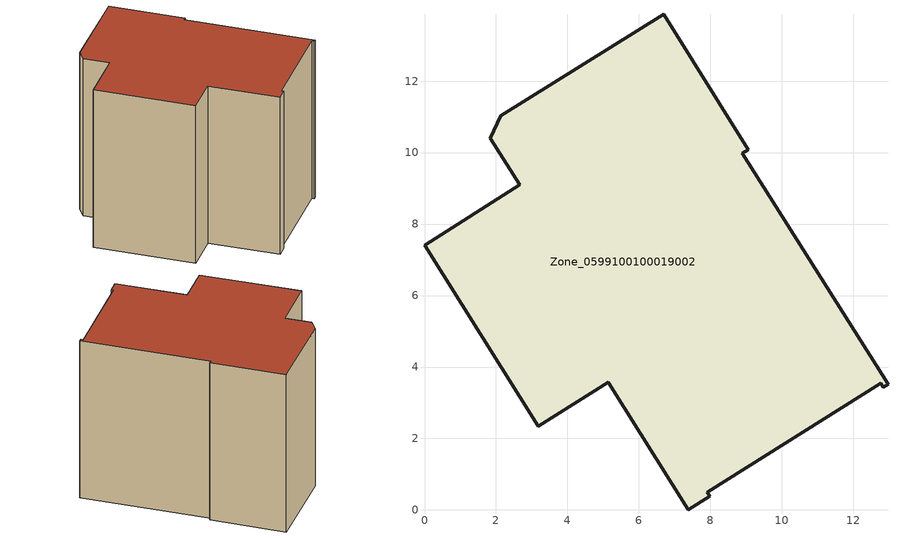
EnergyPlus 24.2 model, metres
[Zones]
Zone_0599100100019002
 floor ground (C_G): 8.89,9.98 12.97,3.51 12.84,3.43 12.77,3.55 7.91,0.5 7.98,0.38 7.38,0 5.14,3.57 3.19,2.34 0,7.4 2.66,9.1 1.83,10.4 2.14,11.03 6.69,13.88 9.06,10.08 z0
 wall outside (C_F): 9.06,10.08 6.69,13.88 2.14,11.03 1.83,10.4 2.66,9.1 0,7.4 3.19,2.34 5.14,3.57 7.38,0 7.98,0.38 7.91,0.5 12.77,3.55 12.84,3.43 12.97,3.51 8.89,9.98 9.06,10.08 z0:10.14
 roof outside (C_R): 12.97,3.51 8.89,9.98 9.06,10.08 6.69,13.88 2.14,11.03 1.83,10.4 2.66,9.1 0,7.4 3.19,2.34 5.14,3.57 7.38,0 7.98,0.38 7.91,0.5 12.77,3.55 12.84,3.43 z10.14
[BUILDING]
Pand.0599100100019002: North Axis=0; Terrain=City; Loads Convergence Tolerance Value=0.04; Temperature Convergence Tolerance Value=0.4; Solar Distribution=FullExterior; Maximum Number of Warmup Days=25; Minimum Number of Warmup Days=1
[Site:Location]
Rotterdam.The.Hague.AP_ZH_NLD Design_Conditions: Latitude=51.96; Longitude=4.45; Time Zone=1; Elevation=-4.5
[SITE:GROUNDTEMPERATURE:BUILDINGSURFACE]
18, 18, 18, 18, 18, 18, 18, 18, 18, 18, 18, 18
[MATERIAL] Thermal Absorptance=0.9; Solar Absorptance=0.7; Visible Absorptance=0.7
Name | Roughness | Thickness | Conductivity | Density | Specific Heat
G.TC.2015-2018 | MediumSmooth | 0.15 | 0.0428571 | 540 | 1210
F.TC.2015-2018 | Rough | 0.3 | 0.0666667 | 1920 | 840
R.TC.2015-2018 | MediumRough | 0.2 | 0.0333333 | 1500 | 1000
[CONSTRUCTION]
C_G: G.TC.2015-2018
C_F: F.TC.2015-2018
C_R: R.TC.2015-2018
[ZONE]
Zone_0599100100019002: Type=1; Multiplier=1; Ceiling Height=Autocalculate; Volume=Autocalculate; Floor Area=autocalculate; Part of Total Floor Area=Yes
[ZONEINFILTRATION:DESIGNFLOWRATE]
Infil_Zone_0599100100019002: Zone or ZoneList or Space or SpaceList=Zone_0599100100019002; Schedule=AlwaysOn; Design Flow Rate Calculation Method=Flow/Area; Flow Rate per Floor Area=0.0015; Constant Term Coefficient=1; Temperature Term Coefficient=0; Velocity Term Coefficient=0; Velocity Squared Term Coefficient=0
[HVACTEMPLATE:ZONE:IDEALLOADSAIRSYSTEM]
Zone_0599100100019002: Maximum Heating Supply Air Temperature=50; Minimum Cooling Supply Air Temperature=13; Maximum Heating Supply Air Humidity Ratio=0.0156; Minimum Cooling Supply Air Humidity Ratio=0.0077; Heating Limit=NoLimit; Cooling Limit=NoLimit; Dehumidification Control Type=ConstantSensibleHeatRatio; Cooling Sensible Heat Ratio=0.7; Dehumidification Setpoint=60; Humidification Control Type=None; Humidification Setpoint=30; Outdoor Air Method=None; Outdoor Air Flow Rate per Person=0.00944; Outdoor Air Flow Rate per Zone Floor Area=0; Outdoor Air Flow Rate per Zone=0; Demand Controlled Ventilation Type=None; Outdoor Air Economizer Type=NoEconomizer; Heat Recovery Type=None; Sensible Heat Recovery Effectiveness=0.7; Latent Heat Recovery Effectiveness=0.65
[ZONECONTROL:THERMOSTAT]
ThermostatControl_Zone_0599100100019002: Zone or ZoneList=Zone_0599100100019002; Control Type Schedule=DualSetpointControlType; Control 1=Thermostat_Zone_0599100100019002; Temperature Difference Between Cutout And Setpoint=0
[THERMOSTATSETPOINT:DUALSETPOINT]
Thermostat_Zone_0599100100019002: Heating Setpoint Temperature Schedule=HeatingSetpoint_Zone_0599100100019002; Cooling Setpoint Temperature Schedule=CoolingSetpoint_Zone_0599100100019002
[SCHEDULE:COMPACT]
HeatingSetpoint_Zone_0599100100019002: Through: 12/31, For: AllDays, Until: 24:00, 21
CoolingSetpoint_Zone_0599100100019002: Through: 12/31, For: AllDays, Until: 24:00, 24
DualSetpointControlType: Through: 12/31, For: AllDays, Until: 24:00, 4
AlwaysOn: Through: 12/31, For: AllDays, Until: 24:00, 1
